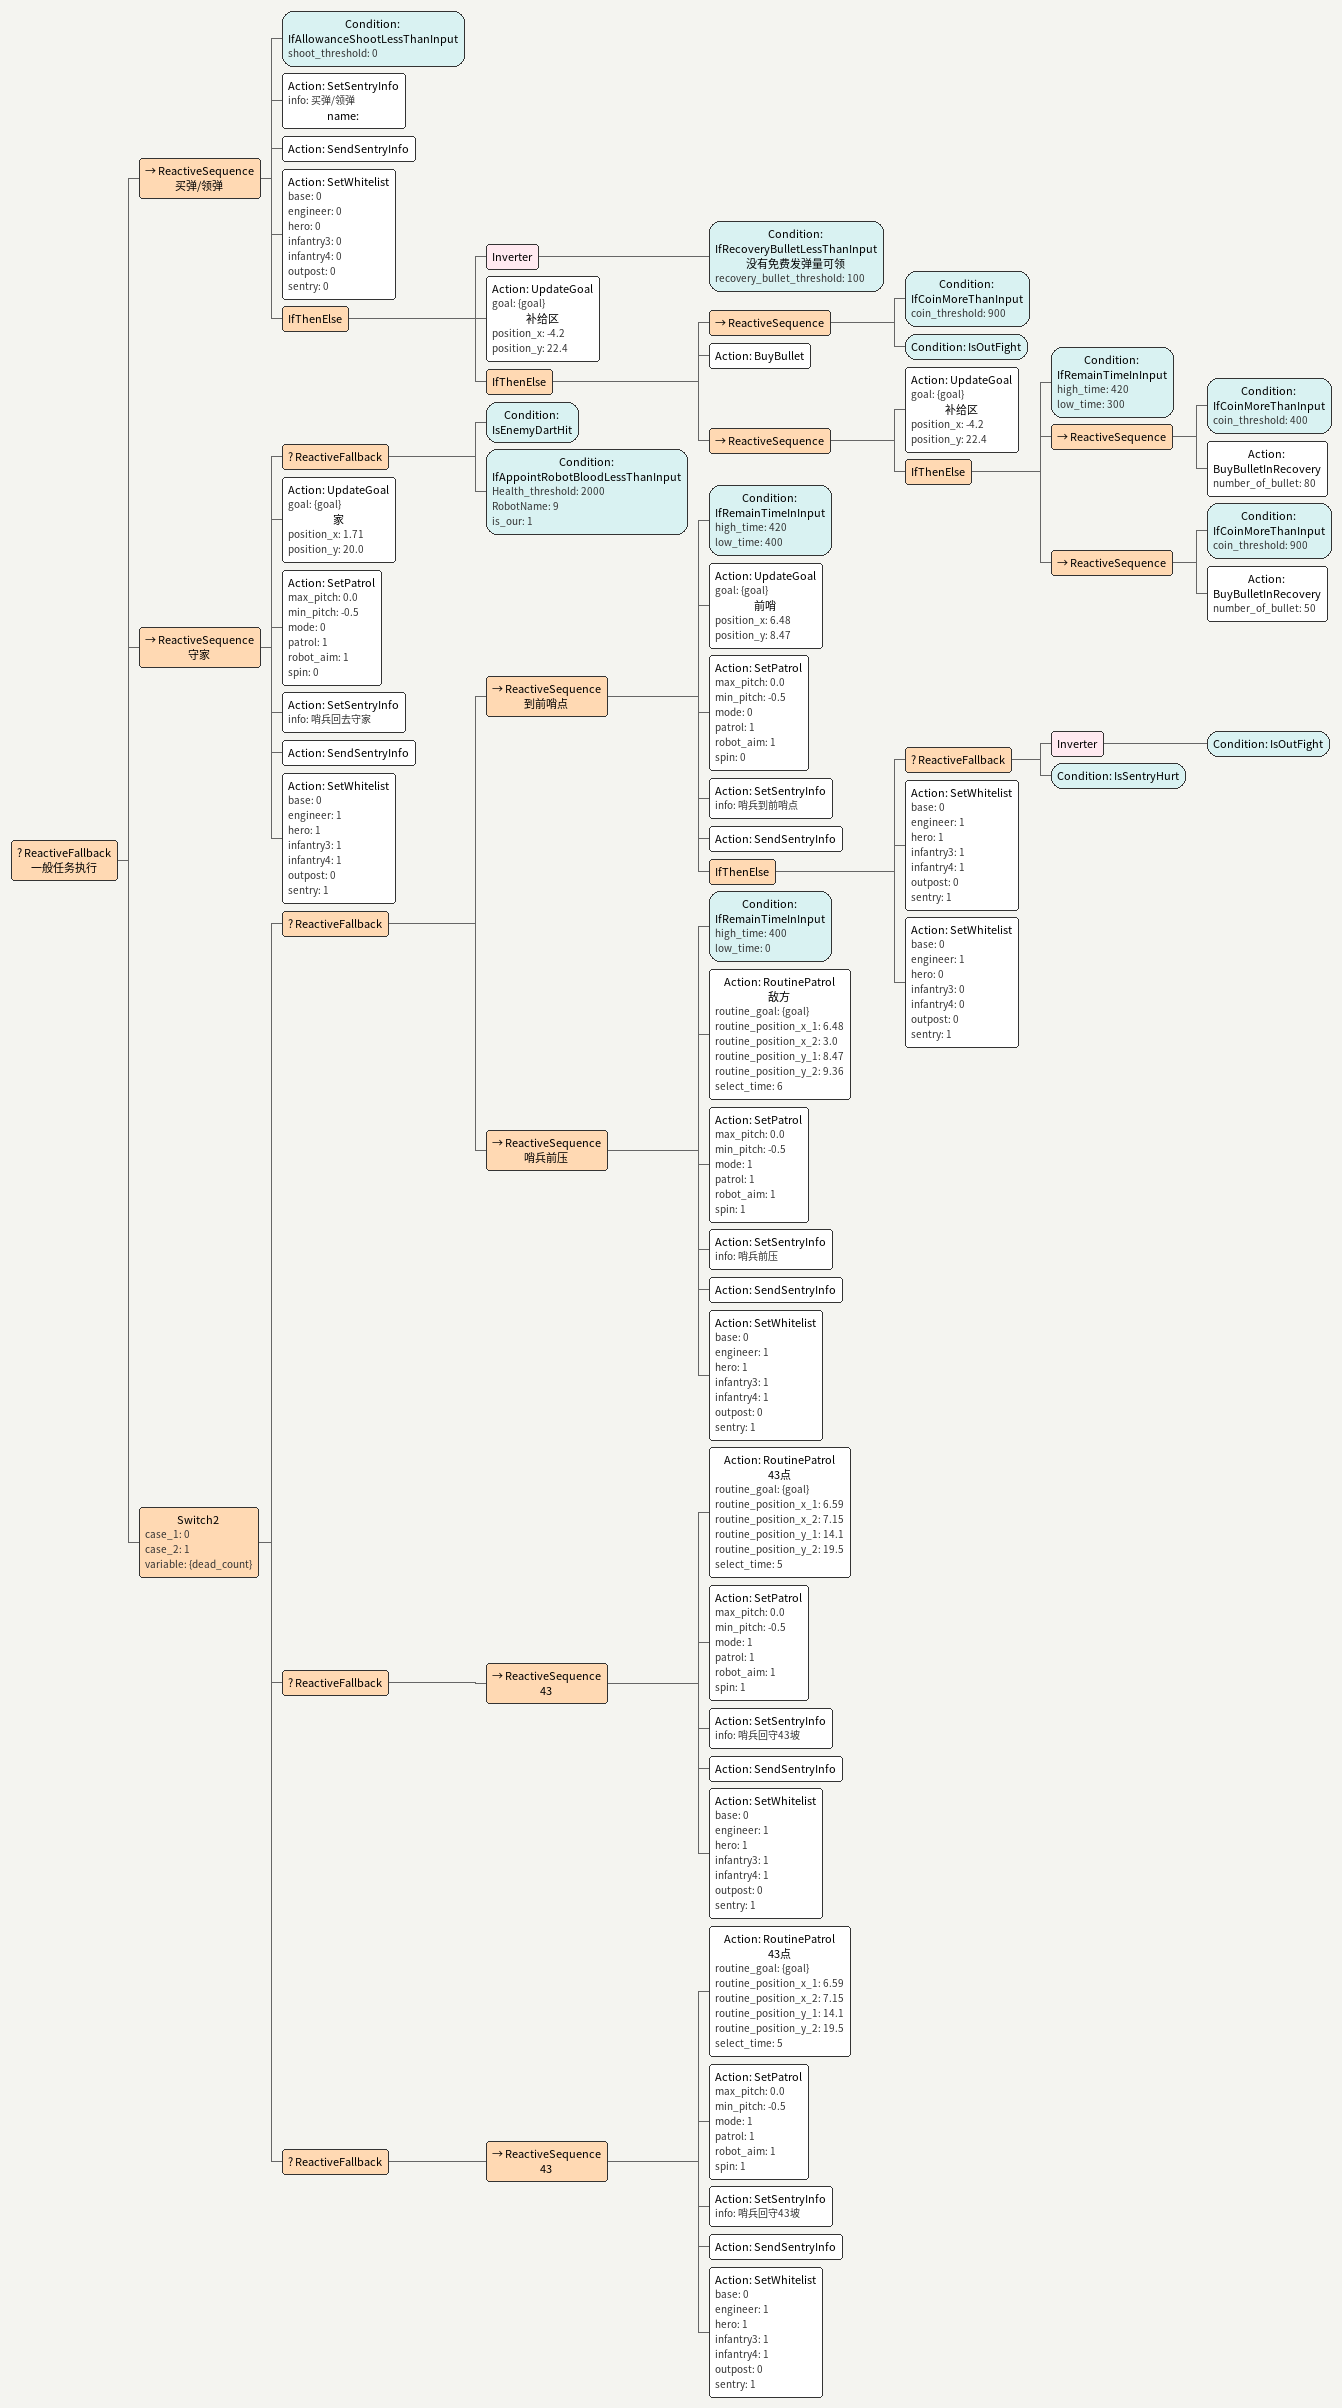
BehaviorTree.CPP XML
<ReactiveFallback name="一般任务执行">
    <ReactiveSequence name="买弹/领弹">
        <Condition ID="IfAllowanceShootLessThanInput" shoot_threshold="0"/>
        <Action ID="SetSentryInfo" info="买弹/领弹" name=""/>
        <Action ID="SendSentryInfo"/>
        <Action ID="SetWhitelist" base="0" engineer="0" hero="0" infantry3="0" infantry4="0" outpost="0" sentry="0"/>
        <IfThenElse>
            <Inverter>
                <Condition ID="IfRecoveryBulletLessThanInput" name="没有免费发弹量可领" recovery_bullet_threshold="100"/>
            </Inverter>
            <Action ID="UpdateGoal" goal="{goal}" name="补给区" position_x="-4.2" position_y="22.4"/>
            <IfThenElse>
                <ReactiveSequence>
                    <Condition ID="IfCoinMoreThanInput" coin_threshold="900"/>
                    <Condition ID="IsOutFight"/>
                </ReactiveSequence>
                <Action ID="BuyBullet"/>
                <ReactiveSequence>
                    <Action ID="UpdateGoal" goal="{goal}" name="补给区" position_x="-4.2" position_y="22.4"/>
                    <IfThenElse>
                        <Condition ID="IfRemainTimeInInput" high_time="420" low_time="300"/>
                        <ReactiveSequence>
                            <Condition ID="IfCoinMoreThanInput" coin_threshold="400"/>
                            <Action ID="BuyBulletInRecovery" number_of_bullet="80"/>
                        </ReactiveSequence>
                        <ReactiveSequence>
                            <Condition ID="IfCoinMoreThanInput" coin_threshold="900"/>
                            <Action ID="BuyBulletInRecovery" number_of_bullet="50"/>
                        </ReactiveSequence>
                    </IfThenElse>
                </ReactiveSequence>
            </IfThenElse>
        </IfThenElse>
    </ReactiveSequence>
    <ReactiveSequence name="守家">
        <ReactiveFallback>
            <Condition ID="IsEnemyDartHit"/>
            <Condition Health_threshold="2000" ID="IfAppointRobotBloodLessThanInput" RobotName="9" is_our="1"/>
        </ReactiveFallback>
        <Action ID="UpdateGoal" goal="{goal}" name="家" position_x="1.71" position_y="20.0"/>
        <Action ID="SetPatrol" max_pitch="0.0" min_pitch="-0.5" mode="0" patrol="1" robot_aim="1" spin="0"/>
        <Action ID="SetSentryInfo" info="哨兵回去守家"/>
        <Action ID="SendSentryInfo"/>
        <Action ID="SetWhitelist" base="0" engineer="1" hero="1" infantry3="1" infantry4="1" outpost="0" sentry="1"/>
    </ReactiveSequence>
    <Switch2 case_1="0" case_2="1" variable="{dead_count}">
        <ReactiveFallback>
            <ReactiveSequence name="到前哨点">
                <Condition ID="IfRemainTimeInInput" high_time="420" low_time="400"/>
                <Action ID="UpdateGoal" goal="{goal}" name="前哨" position_x="6.48" position_y="8.47"/>
                <Action ID="SetPatrol" max_pitch="0.0" min_pitch="-0.5" mode="0" patrol="1" robot_aim="1" spin="0"/>
                <Action ID="SetSentryInfo" info="哨兵到前哨点"/>
                <Action ID="SendSentryInfo"/>
                <IfThenElse>
                    <ReactiveFallback>
                        <Inverter>
                            <Condition ID="IsOutFight"/>
                        </Inverter>
                        <Condition ID="IsSentryHurt"/>
                    </ReactiveFallback>
                    <Action ID="SetWhitelist" base="0" engineer="1" hero="1" infantry3="1" infantry4="1" outpost="0" sentry="1"/>
                    <Action ID="SetWhitelist" base="0" engineer="1" hero="0" infantry3="0" infantry4="0" outpost="0" sentry="1"/>
                </IfThenElse>
            </ReactiveSequence>
            <ReactiveSequence name="哨兵前压">
                <Condition ID="IfRemainTimeInInput" high_time="400" low_time="0"/>
                <Action ID="RoutinePatrol" name="敌方" routine_goal="{goal}" routine_position_x_1="6.48" routine_position_x_2="3.0" routine_position_y_1="8.47" routine_position_y_2="9.36" select_time="6"/>
                <Action ID="SetPatrol" max_pitch="0.0" min_pitch="-0.5" mode="1" patrol="1" robot_aim="1" spin="1"/>
                <Action ID="SetSentryInfo" info="哨兵前压"/>
                <Action ID="SendSentryInfo"/>
                <Action ID="SetWhitelist" base="0" engineer="1" hero="1" infantry3="1" infantry4="1" outpost="0" sentry="1"/>
            </ReactiveSequence>
        </ReactiveFallback>
        <ReactiveFallback>
            <ReactiveSequence name="43">
                <Action ID="RoutinePatrol" name="43点" routine_goal="{goal}" routine_position_x_1="6.59" routine_position_x_2="7.15" routine_position_y_1="14.1" routine_position_y_2="19.5" select_time="5"/>
                <Action ID="SetPatrol" max_pitch="0.0" min_pitch="-0.5" mode="1" patrol="1" robot_aim="1" spin="1"/>
                <Action ID="SetSentryInfo" info="哨兵回守43坡"/>
                <Action ID="SendSentryInfo"/>
                <Action ID="SetWhitelist" base="0" engineer="1" hero="1" infantry3="1" infantry4="1" outpost="0" sentry="1"/>
            </ReactiveSequence>
        </ReactiveFallback>
        <ReactiveFallback>
            <ReactiveSequence name="43">
                <Action ID="RoutinePatrol" name="43点" routine_goal="{goal}" routine_position_x_1="6.59" routine_position_x_2="7.15" routine_position_y_1="14.1" routine_position_y_2="19.5" select_time="5"/>
                <Action ID="SetPatrol" max_pitch="0.0" min_pitch="-0.5" mode="1" patrol="1" robot_aim="1" spin="1"/>
                <Action ID="SetSentryInfo" info="哨兵回守43坡"/>
                <Action ID="SendSentryInfo"/>
                <Action ID="SetWhitelist" base="0" engineer="1" hero="1" infantry3="1" infantry4="1" outpost="0" sentry="1"/>
            </ReactiveSequence>
        </ReactiveFallback>
    </Switch2>
</ReactiveFallback>
